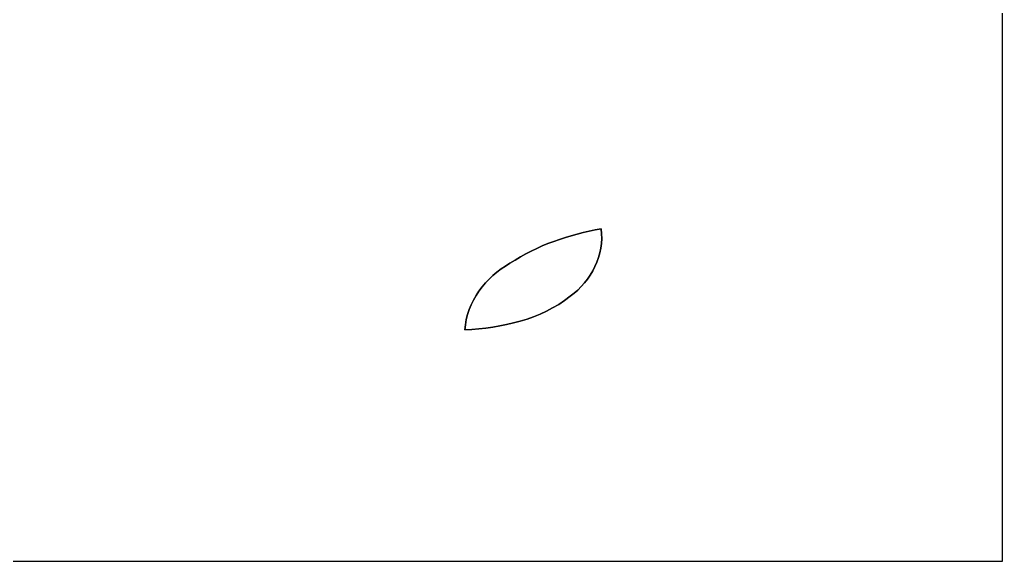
# Model space of a CAD drawing. Header units: centimetres. Extents: x -16.8 to 16.8, y -16.7 to 16.7.
# Drawn here: x 1.64 to 16.77, y -16.67 to -8.33 of the extents above; entities that cross this region are included whole.
import ezdxf

# ---------------------------------------------------------------- set-up
doc = ezdxf.new("R2010")
doc.units = ezdxf.units.CM
doc.header["$MEASUREMENT"] = 0
doc.layers.add('Layer 1', color=7, linetype='Continuous')

msp = doc.modelspace()

# ---------------------------------------------------------------- linework, layer by layer
at = {"layer": 'Layer 1', "color": 7}
for points, knots in [([(-16.77458, 16.66875), (-16.77458, 16.66875), (16.77458, 16.66875), (16.77458, 16.66875), (16.77458, 16.66875), (16.77458, 16.66875), (16.77458, -16.66875), (16.77458, -16.66875), (16.77458, -16.66875), (16.77458, -16.66875), (-16.77458, -16.66875), (-16.77458, -16.66875), (-16.77458, -16.66875), (-16.77458, -16.66875), (-16.77458, 16.66875), (-16.77458, 16.66875), (-16.77458, 16.66875), (-16.77458, 16.66875), (-16.77458, 16.66875), (-16.77458, 16.66875)], [0, 0, 0, 0, 0.16666667, 0.16666667, 0.16666667, 0.16666667, 0.33333333, 0.33333333, 0.33333333, 0.33333333, 0.5, 0.5, 0.5, 0.5, 0.66666667, 0.66666667, 0.66666667, 0.66666667, 1, 1, 1, 1]), ([(9.19092, -12.08334), (9.61284, -11.8043), (10.10179, -11.64026), (10.59709, -11.55136), (10.59709, -11.55136), (10.65212, -11.95634), (10.44293, -12.35428), (10.12049, -12.59064), (10.12049, -12.59064), (9.66364, -12.95365), (9.06815, -13.07571), (8.49806, -13.10887), (8.49806, -13.10887), (8.51888, -12.67248), (8.82262, -12.29431), (9.19092, -12.08334)], [0, 0, 0, 0, 0.2, 0.2, 0.2, 0.2, 0.4, 0.4, 0.4, 0.4, 0.6, 0.6, 0.6, 0.6, 1, 1, 1, 1])]:
    msp.add_open_spline(points, degree=3, knots=knots, dxfattribs=at)
at = {"layer": 'Layer 1', "color": 251}
msp.add_open_spline([(9.19092, -12.08334), (8.82262, -12.29431), (8.51888, -12.67248), (8.49806, -13.10887), (8.49806, -13.10887), (9.06815, -13.07571), (9.66364, -12.95365), (10.12049, -12.59064), (10.12049, -12.59064), (10.44293, -12.35428), (10.65212, -11.95634), (10.59709, -11.55136), (10.59709, -11.55136), (10.10179, -11.64026), (9.61284, -11.8043), (9.19092, -12.08334), (9.19092, -12.08334), (9.19092, -12.08334), (9.19092, -12.08334), (9.19092, -12.08334)], degree=3, knots=[0, 0, 0, 0, 0.16666667, 0.16666667, 0.16666667, 0.16666667, 0.33333333, 0.33333333, 0.33333333, 0.33333333, 0.5, 0.5, 0.5, 0.5, 0.66666667, 0.66666667, 0.66666667, 0.66666667, 1, 1, 1, 1], dxfattribs=at)

doc.saveas('drawing.dxf')
